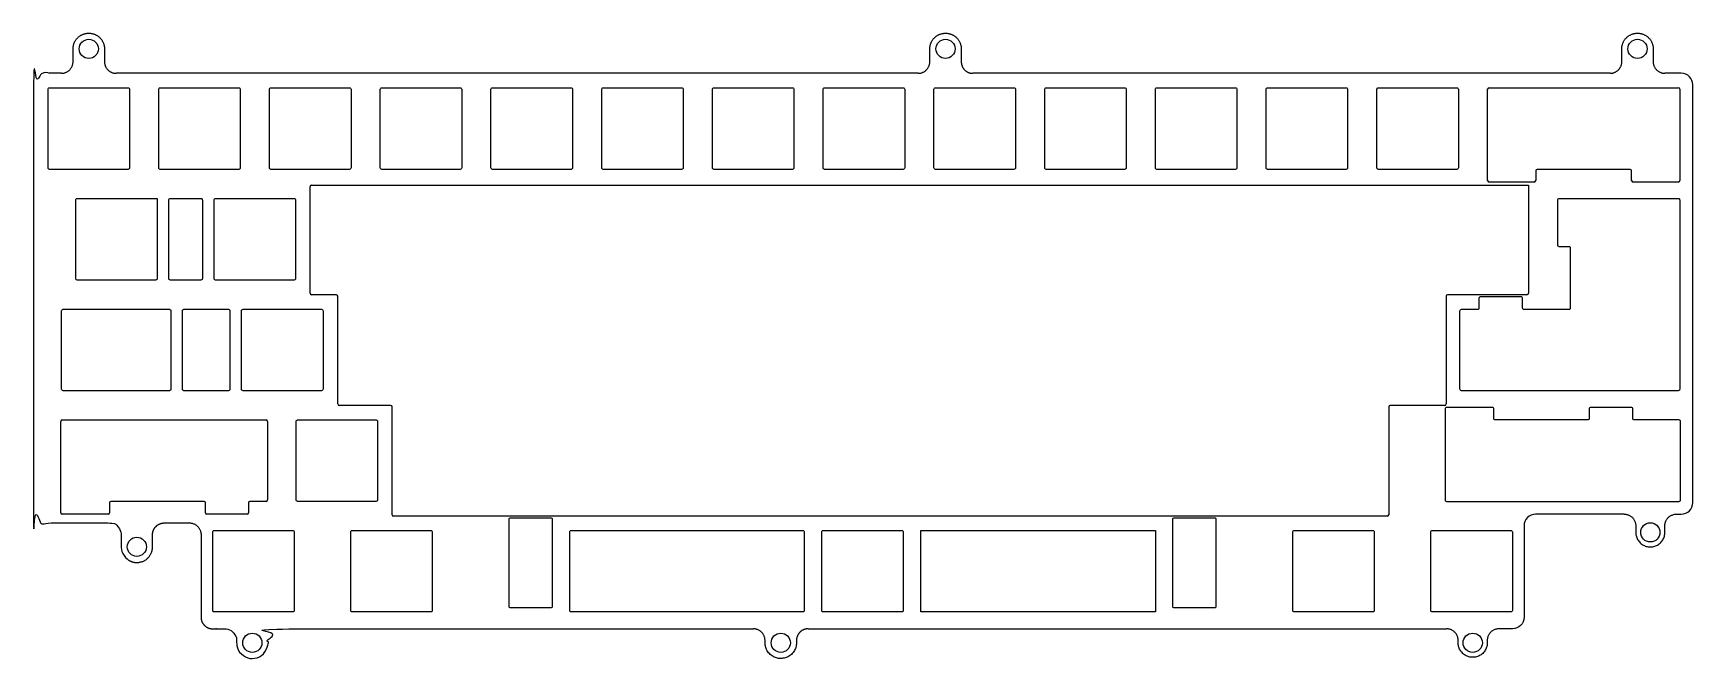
# Model space of a CAD drawing. Header units: millimetres. Extents: x -143 to 143, y -54 to 54.
import ezdxf

# ---------------------------------------------------------------- set-up
doc = ezdxf.new("R2010")
doc.units = ezdxf.units.MM
doc.linetypes.add('Continuous2', pattern=[0])

msp = doc.modelspace()

# ---------------------------------------------------------------- linework, layer by layer
at = {"color": 0, "linetype": 'Continuous2'}
for p, q in [((9.45, 46.83), (-128.3, 46.83)), ((128.3, 46.83), (18.85, 46.83)), ((107.26, 28.39), (107.26, 44.08)), ((107.51, 44.33), (140.01, 44.33)), ((140.26, 44.08), (140.26, 28.39)), ((115.52, 30.08), (115.52, 28.39)), ((131.74, 30.33), (115.77, 30.33)), ((131.99, 29.23), (131.99, 30.08)), ((131.99, 28.39), (131.99, 29.23)), ((-94.98, 9.03), (-94.98, 27.38)), ((-94.73, 27.63), (114.27, 27.63)), ((115.27, 28.14), (107.51, 28.14)), ((114.27, 27.63), (114.27, 9.03)), ((140.01, 28.14), (132.24, 28.14)), ((-90.5, 8.78), (-94.73, 8.78)), ((114.02, 8.78), (100.39, 8.78)), ((-90.25, -9.99), (-90.25, 8.53)), ((100.14, 8.53), (100.14, -9.99)), ((-81.15, -10.24), (-90, -10.24)), ((-80.9, -29.01), (-80.9, -10.49)), ((90.27, -10.49), (90.27, -29.01)), ((99.89, -10.24), (90.52, -10.24)), ((-137.81, -28.67), (-137.81, -12.98)), ((-137.56, -12.73), (-102.53, -12.73)), ((-102.28, -12.98), (-102.28, -26.48)), ((-129.44, -26.98), (-129.44, -28.67)), ((-113.21, -26.73), (-129.19, -26.73)), ((-112.96, -28.67), (-112.96, -26.98)), ((-105.56, -26.98), (-105.56, -28.67)), ((-102.53, -26.73), (-105.31, -26.73)), ((-129.69, -28.92), (-137.56, -28.92)), ((-105.81, -28.92), (-112.71, -28.92)), ((90.02, -29.26), (-80.65, -29.26)), ((-9.45, -48.62), (100.2, -48.62))]:
    msp.add_line(p, q, dxfattribs=at)
for points in [[(140.5, -28.92, 0.414213), (142.5, -26.92), (142.5, 44.83, 0.414213), (140.5, 46.83), (137.7, 46.83)], [(130.7, -28.92), (115.51, -28.92, 0.414214), (113.51, -30.92), (113.51, -46.62, -0.414213), (111.51, -48.62), (109.2, -48.62)]]:
    msp.add_lwpolyline(points, format="xyb", dxfattribs=at)
for points in [[(-126.25, 30.33), (-139.75, 30.33, -0.414214), (-140, 30.58), (-140, 44.08, -0.414214), (-139.75, 44.33), (-126.25, 44.33, -0.414214), (-126, 44.08), (-126, 30.58, -0.414214)], [(-107.23, 30.33), (-120.73, 30.33, -0.414214), (-120.98, 30.58), (-120.98, 44.08, -0.414214), (-120.73, 44.33), (-107.23, 44.33, -0.414214), (-106.98, 44.08), (-106.98, 30.58, -0.414214)], [(-101.96, 30.58), (-101.96, 44.08, -0.414214), (-101.71, 44.33), (-88.21, 44.33, -0.414214), (-87.96, 44.08), (-87.96, 30.58, -0.414214), (-88.21, 30.33), (-101.71, 30.33, -0.414214)], [(-82.94, 30.58), (-82.94, 44.08, -0.414214), (-82.69, 44.33), (-69.19, 44.33, -0.414214), (-68.94, 44.08), (-68.94, 30.58, -0.414214), (-69.19, 30.33), (-82.69, 30.33, -0.414214)], [(-49.92, 44.08), (-49.92, 30.58, -0.414214), (-50.17, 30.33), (-63.67, 30.33, -0.414214), (-63.92, 30.58), (-63.92, 44.08, -0.414214), (-63.67, 44.33), (-50.17, 44.33, -0.414214)], [(-44.9, 30.58), (-44.9, 44.08, -0.414214), (-44.65, 44.33), (-31.15, 44.33, -0.414214), (-30.9, 44.08), (-30.9, 30.58, -0.414214), (-31.15, 30.33), (-44.65, 30.33, -0.414214)], [(-25.88, 30.58), (-25.88, 44.08, -0.414214), (-25.63, 44.33), (-12.13, 44.33, -0.414214), (-11.88, 44.08), (-11.88, 30.58, -0.414214), (-12.13, 30.33), (-25.63, 30.33, -0.414214)], [(-6.86, 30.58), (-6.86, 44.08, -0.414214), (-6.61, 44.33), (6.89, 44.33, -0.414214), (7.14, 44.08), (7.14, 30.58, -0.414214), (6.89, 30.33), (-6.61, 30.33, -0.414214)], [(26.16, 44.08), (26.16, 30.58, -0.414214), (25.91, 30.33), (12.41, 30.33, -0.414214), (12.16, 30.58), (12.16, 44.08, -0.414214), (12.41, 44.33), (25.91, 44.33, -0.414214)], [(31.18, 30.58), (31.18, 44.08, -0.414214), (31.43, 44.33), (44.93, 44.33, -0.414214), (45.18, 44.08), (45.18, 30.58, -0.414214), (44.93, 30.33), (31.43, 30.33, -0.414214)], [(63.95, 30.33), (50.45, 30.33, -0.414214), (50.2, 30.58), (50.2, 44.08, -0.414214), (50.45, 44.33), (63.95, 44.33, -0.414214), (64.2, 44.08), (64.2, 30.58, -0.414214)], [(82.97, 30.33), (69.47, 30.33, -0.414214), (69.22, 30.58), (69.22, 44.08, -0.414214), (69.47, 44.33), (82.97, 44.33, -0.414214), (83.22, 44.08), (83.22, 30.58, -0.414214)], [(101.99, 30.33), (88.49, 30.33, -0.414214), (88.24, 30.58), (88.24, 44.08, -0.414214), (88.49, 44.33), (101.99, 44.33, -0.414214), (102.24, 44.08), (102.24, 30.58, -0.414214)], [(-135.25, 11.56), (-135.25, 25.06, -0.414214), (-135, 25.31), (-121.25, 25.31), (-121.25, 11.56, -0.414214), (-121.5, 11.31), (-135, 11.31, -0.414214)], [(-119.25, 11.56), (-119.25, 25.06, -0.414214), (-119, 25.31), (-113.73, 25.31, -0.414214), (-113.48, 25.06), (-113.48, 11.56, -0.414214), (-113.73, 11.31), (-119, 11.31, -0.414214)], [(-111.23, 25.31), (-97.73, 25.31, -0.414214), (-97.48, 25.06), (-97.48, 11.56, -0.414214), (-97.73, 11.31), (-111.23, 11.31, -0.414214), (-111.48, 11.56), (-111.48, 25.06, -0.414214)], [(102.76, 6.29), (105.57, 6.29, 0.414214), (105.82, 6.54), (105.82, 8.23, -0.414214), (106.07, 8.48), (112.97, 8.48, -0.414214), (113.22, 8.23), (113.22, 6.54, 0.414214), (113.47, 6.29), (121.26, 6.29, 0.414214), (121.51, 6.54), (121.51, 16.79, 0.414214), (121.26, 17.04), (119.57, 17.04, -0.414214), (119.32, 17.29), (119.32, 25.06, -0.414214), (119.57, 25.31), (140.01, 25.31, -0.414214), (140.26, 25.06), (140.26, -7.46, -0.414214), (140.01, -7.71), (102.76, -7.71, -0.414214), (102.51, -7.46), (102.51, 6.04, -0.414214)], [(-119.15, -7.71), (-137.41, -7.71, -0.414214), (-137.66, -7.46), (-137.66, 6.04, -0.414214), (-137.41, 6.29), (-119.15, 6.29, -0.414214), (-118.9, 6.04), (-118.9, -7.46, -0.414214)], [(-108.76, 6.04), (-108.76, -7.46, -0.414214), (-109.01, -7.71), (-116.65, -7.71, -0.414214), (-116.9, -7.46), (-116.9, 6.04, -0.414214), (-116.65, 6.29), (-109.01, 6.29, -0.414214)], [(-106.76, -7.46), (-106.76, 6.04, -0.414214), (-106.51, 6.29), (-93.01, 6.29, -0.414214), (-92.76, 6.04), (-92.76, -7.46, -0.414214), (-93.01, -7.71), (-106.51, -7.71, -0.414214)], [(108.52, -12.68), (124.5, -12.68, 0.414214), (124.75, -12.43), (124.75, -10.79, -0.414214), (125, -10.54), (131.9, -10.54, -0.414214), (132.15, -10.79), (132.15, -12.43, 0.414214), (132.4, -12.68), (140.09, -12.68, -0.414214), (140.34, -12.93), (140.34, -26.53, -0.414214), (140.09, -26.78), (100.26, -26.78, -0.414214), (100.01, -26.53), (100.01, -10.79, -0.414214), (100.26, -10.54), (108.02, -10.54, -0.414214), (108.27, -10.79), (108.27, -12.43, 0.414214)], [(-97.39, -26.48), (-97.39, -12.98, -0.414214), (-97.14, -12.73), (-83.64, -12.73, -0.414214), (-83.39, -12.98), (-83.39, -26.48, -0.414214), (-83.64, -26.73), (-97.14, -26.73, -0.414214)], [(-53.4, -29.79), (-53.4, -44.79, -0.414214), (-53.65, -45.04), (-60.55, -45.04, -0.414214), (-60.8, -44.79), (-60.8, -30), (-60.8, -29.79, -0.414214), (-60.55, -29.54), (-53.65, -29.54, -0.414214)], [(53.45, -29.54), (60.35, -29.54, -0.414214), (60.6, -29.79), (60.6, -44.79, -0.414214), (60.35, -45.04), (53.45, -45.04, -0.414214), (53.2, -44.79), (53.2, -29.79, -0.414214)], [(-97.97, -45.73), (-111.47, -45.73, -0.414214), (-111.72, -45.48), (-111.72, -31.98, -0.414214), (-111.47, -31.73), (-97.97, -31.73, -0.414214), (-97.72, -31.98), (-97.72, -45.48, -0.414214)], [(-74.26, -45.73), (-87.76, -45.73, -0.414214), (-88.01, -45.48), (-88.01, -31.98, -0.414214), (-87.76, -31.73), (-74.26, -31.73, -0.414214), (-74.01, -31.98), (-74.01, -45.48, -0.414214)], [(-10.36, -45.73), (-50.15, -45.73, -0.414214), (-50.4, -45.48), (-50.4, -31.98, -0.414214), (-50.15, -31.73), (-49.78, -31.73), (-10.36, -31.73, -0.414214), (-10.11, -31.98), (-10.11, -45.48, -0.414214)], [(6.64, -45.73), (-6.86, -45.73, -0.414214), (-7.11, -45.48), (-7.11, -31.98, -0.414214), (-6.86, -31.73), (6.64, -31.73, -0.414214), (6.89, -31.98), (6.89, -45.48, -0.414214)], [(87.8, -31.98), (87.8, -45.48, -0.414214), (87.55, -45.73), (74.05, -45.73, -0.414214), (73.8, -45.48), (73.8, -31.98, -0.414214), (74.05, -31.73), (87.55, -31.73, -0.414214)], [(97.51, -45.48), (97.51, -31.98, -0.414214), (97.76, -31.73), (111.26, -31.73, -0.414214), (111.51, -31.98), (111.51, -45.48, -0.414214), (111.26, -45.73), (97.76, -45.73, -0.414214)]]:
    msp.add_lwpolyline(points, format="xyb", close=True, dxfattribs=at)
msp.add_lwpolyline([(9.89, -31.73), (50.19, -31.73), (50.19, -45.73), (9.89, -45.73)], close=True, dxfattribs=at)
for centre in [(-133, 51.03), (14.15, 51.03), (133, 51.03), (135.2, -32.05), (-124.74, -34.53), (-104.91, -51.02), (-14.15, -51.02), (104.7, -51.02)]:
    msp.add_circle(centre, 1.65, dxfattribs=at)
for centre, start, end in [((107.51, 44.08), 90, 180), ((140.01, 44.08), 0, 90), ((115.77, 30.08), 90, 180), ((131.74, 30.08), 0, 90), ((-94.73, 27.38), 90, 180), ((107.51, 28.39), 180, 270), ((115.27, 28.39), 270, 0), ((132.24, 28.39), 180, 270), ((140.01, 28.39), 270, 0), ((-94.73, 9.03), 180, 270), ((-90.5, 8.53), 0, 90), ((100.39, 8.53), 90, 180), ((114.02, 9.03), 270, 0), ((-90, -9.99), 180, 270), ((-81.15, -10.49), 0, 90), ((90.52, -10.49), 90, 180), ((99.89, -9.99), 270, 0), ((-137.56, -12.98), 90, 180), ((-102.53, -12.98), 0, 90), ((-129.19, -26.98), 90, 180), ((-113.21, -26.98), 0, 90), ((-105.31, -26.98), 90, 180), ((-102.53, -26.48), 270, 0), ((-137.56, -28.67), 180, 270), ((-129.69, -28.67), 270, 0), ((-112.71, -28.67), 180, 270), ((-105.81, -28.67), 270, 0), ((-80.65, -29.01), 180, 270), ((90.02, -29.01), 270, 0)]:
    msp.add_arc(centre, 0.25, start, end, dxfattribs=at)
for points, weights, knots in [([(-137.7, 46.83), (-135.7, 46.83), (-135.7, 48.83), (-135.7, 49.93), (-135.7, 51.03), (-135.7, 52.58), (-134.35, 53.36), (-133, 54.14), (-131.65, 53.36), (-130.3, 52.58), (-130.3, 51.03), (-130.3, 49.93), (-130.3, 48.83), (-130.3, 46.83), (-128.3, 46.83)], [1, 0.707106781187, 1, 1, 1, 0.866025403784, 1, 0.866025403784, 1, 0.866025403784, 1, 1, 1, 0.707106781187, 1], [0, 0, 0, 1.570796, 1.570796, 2.570796, 2.570796, 3.617994, 3.617994, 4.665191, 4.665191, 5.712389, 5.712389, 6.712389, 6.712389, 8.283185, 8.283185, 8.283185]), ([(9.45, 46.83), (11.45, 46.83), (11.45, 48.83), (11.45, 49.93), (11.45, 51.03), (11.45, 52.58), (12.8, 53.36), (14.15, 54.14), (15.5, 53.36), (16.85, 52.58), (16.85, 51.03), (16.85, 49.93), (16.85, 48.83), (16.85, 48), (17.44, 47.41), (18.02, 46.83), (18.85, 46.83)], [1, 0.707106781187, 1, 1, 1, 0.866025403784, 1, 0.866025403784, 1, 0.866025403784, 1, 1, 1, 0.923879532511, 1, 0.923879532511, 1], [0, 0, 0, 1.570796, 1.570796, 2.570796, 2.570796, 3.617994, 3.617994, 4.665191, 4.665191, 5.712389, 5.712389, 6.712389, 6.712389, 7.497787, 7.497787, 8.283185, 8.283185, 8.283185]), ([(128.3, 46.83), (130.3, 46.83), (130.3, 48.83), (130.3, 49.93), (130.3, 51.03), (130.3, 52.58), (131.65, 53.36), (133, 54.14), (134.35, 53.36), (135.7, 52.58), (135.7, 51.03), (135.7, 49.93), (135.7, 48.83), (135.7, 46.83), (137.7, 46.83)], [1, 0.707106781187, 1, 1, 1, 0.866025403784, 1, 0.866025403784, 1, 0.866025403784, 1, 1, 1, 0.707106781187, 1], [0, 0, 0, 1.570796, 1.570796, 2.570796, 2.570796, 3.617994, 3.617994, 4.665191, 4.665191, 5.712389, 5.712389, 6.712389, 6.712389, 8.283185, 8.283185, 8.283185]), ([(-137.7, 46.83), (-139.1, 46.83), (-140.5, 46.83), (-141.33, 46.83), (-141.91, 46.24), (-142.5, 45.65), (-142.5, 44.83), (-142.5, 8.2), (-142.5, -28.42), (-142.5, -30.43), (-140.5, -30.43), (-134.97, -30.43), (-129.44, -30.43), (-127.44, -30.43), (-127.44, -32.43), (-127.44, -33.48), (-127.44, -34.53), (-127.44, -35.65), (-126.65, -36.44), (-125.86, -37.23), (-124.74, -37.23), (-123.62, -37.23), (-122.83, -36.44), (-122.04, -35.65), (-122.04, -34.53), (-122.04, -33.48), (-122.04, -32.43), (-122.04, -30.44), (-120.04, -30.43), (-117.89, -30.43), (-115.73, -30.43), (-114.9, -30.42), (-114.31, -31.01), (-113.72, -31.6), (-113.72, -32.43), (-113.72, -39.53), (-113.72, -46.62), (-113.72, -48.62), (-111.72, -48.62), (-110.67, -48.62), (-109.61, -48.62), (-107.61, -48.62), (-107.61, -50.62), (-107.61, -50.82), (-107.61, -51.02), (-107.61, -53.72), (-104.91, -53.72), (-102.21, -53.72), (-102.21, -51.02), (-102.21, -50.82), (-102.21, -50.62), (-102.21, -49.8), (-101.63, -49.21), (-101.04, -48.62), (-100.21, -48.62), (-59.53, -48.62), (-18.85, -48.62)], [1, 1, 1, 0.923879345724, 1, 0.923879345724, 1, 1, 1, 0.707106781187, 1, 1, 1, 0.707106781187, 1, 1, 1, 0.923879522221, 1, 0.923879522221, 1, 0.923879522221, 1, 0.923879522221, 1, 1, 1, 0.707911717245, 1, 1, 1, 0.923661444411, 1, 0.923661444411, 1, 1, 1, 0.707106781187, 1, 1, 1, 0.707106781187, 1, 1, 1, 0.707106781187, 1, 0.707106781187, 1, 1, 1, 0.923879532511, 1, 0.923879532511, 1, 1, 1], [0, 0, 0, 1, 1, 1.785399, 1.785399, 2.570798, 2.570798, 3.570798, 3.570798, 5.141595, 5.141595, 6.141595, 6.141595, 7.712391, 7.712391, 8.712391, 8.712391, 9.497789, 9.497789, 10.283187, 10.283187, 11.068586, 11.068586, 11.853984, 11.853984, 12.853984, 12.853984, 14.422502, 14.422502, 15.422502, 15.422502, 16.209039, 16.209039, 16.995576, 16.995576, 17.995576, 17.995576, 19.566373, 19.566373, 20.566373, 20.566373, 22.137169, 22.137169, 23.137169, 23.137169, 24.707965, 24.707965, 26.278762, 26.278762, 27.278762, 27.278762, 28.06416, 28.06416, 28.849558, 28.849558, 29.849558, 29.849558, 29.849558]), ([(130.7, -28.92), (132.7, -28.92), (132.7, -30.92), (132.7, -31.49), (132.7, -32.05), (132.7, -34.55), (135.2, -34.55), (137.7, -34.55), (137.7, -32.05), (137.7, -31.49), (137.7, -30.92), (137.7, -28.92), (139.7, -28.92), (140.1, -28.92), (140.5, -28.92)], [1, 0.707106781187, 1, 1, 1, 0.707106781187, 1, 0.707106781187, 1, 1, 1, 0.707106781187, 1, 1, 1], [0, 0, 0, 1.570796, 1.570796, 2.570796, 2.570796, 4.141593, 4.141593, 5.712389, 5.712389, 6.712389, 6.712389, 8.283185, 8.283185, 9.283185, 9.283185, 9.283185]), ([(-9.45, -48.62), (-10.28, -48.62), (-10.86, -49.21), (-11.45, -49.8), (-11.45, -50.62), (-11.45, -50.82), (-11.45, -51.02), (-11.45, -53.72), (-14.15, -53.72), (-16.85, -53.72), (-16.85, -51.02), (-16.85, -50.82), (-16.85, -50.62), (-16.85, -48.62), (-18.85, -48.62)], [1, 0.923879532511, 1, 0.923879532511, 1, 1, 1, 0.707106781187, 1, 0.707106781187, 1, 1, 1, 0.707106781187, 1], [0, 0, 0, 0.785398, 0.785398, 1.570796, 1.570796, 2.570796, 2.570796, 4.141593, 4.141593, 5.712389, 5.712389, 6.712389, 6.712389, 8.283185, 8.283185, 8.283185]), ([(109.2, -48.62), (107.2, -48.62), (107.2, -50.62), (107.2, -50.82), (107.2, -51.02), (107.2, -53.52), (104.7, -53.52), (102.2, -53.52), (102.2, -51.02), (102.2, -50.82), (102.2, -50.62), (102.2, -48.62), (100.2, -48.62)], [1, 0.707106781187, 1, 1, 1, 0.707106781187, 1, 0.707106781187, 1, 1, 1, 0.707106781187, 1], [0, 0, 0, 1.570796, 1.570796, 2.570796, 2.570796, 4.141593, 4.141593, 5.712389, 5.712389, 6.712389, 6.712389, 8.283185, 8.283185, 8.283185])]:
    msp.add_rational_spline(points, weights, degree=2, knots=knots, dxfattribs=at)

doc.saveas('drawing.dxf')
